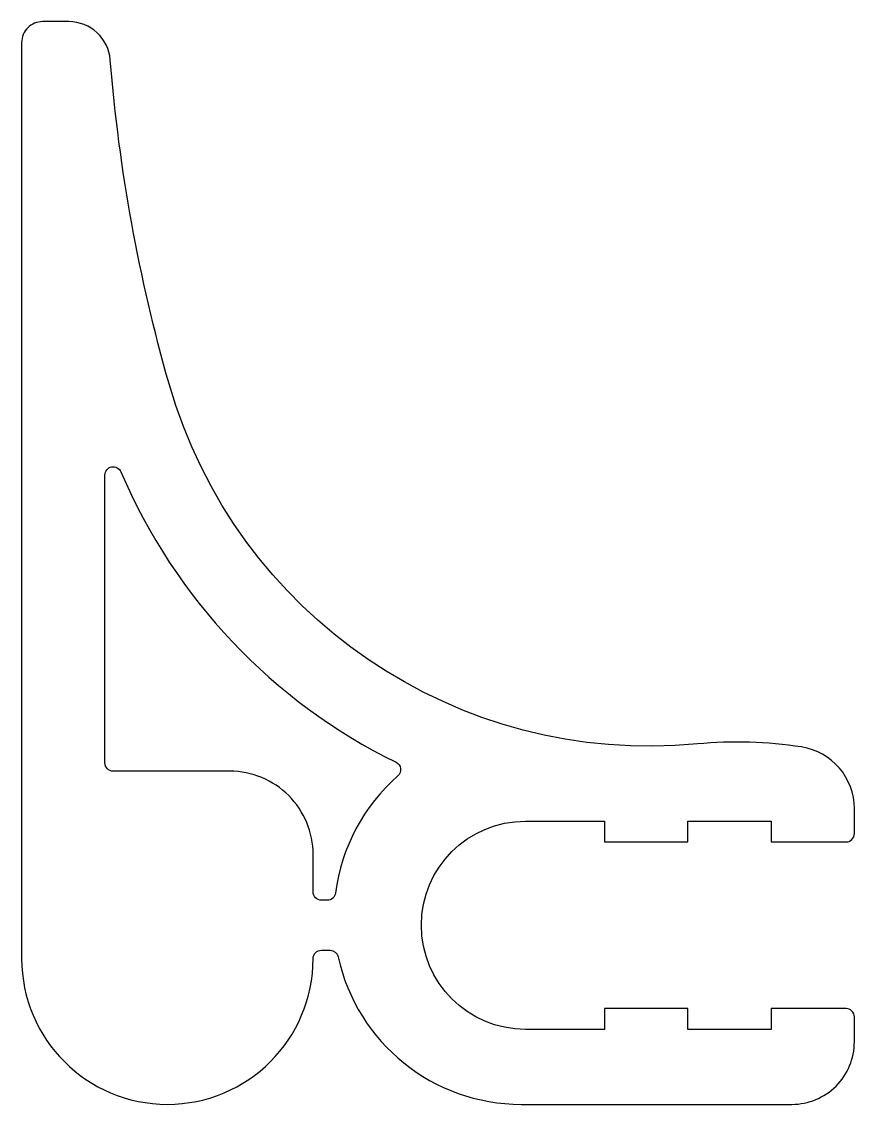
# Model space of a CAD drawing. Extents: x 144.6 to 164.6, y 232.9 to 258.9.
import ezdxf

# ---------------------------------------------------------------- set-up
doc = ezdxf.new("R2010")
doc.units = 0
doc.layers.get('0').update_dxf_attribs({"linetype": 'CONTINUOUS'})

msp = doc.modelspace()

# ---------------------------------------------------------------- linework, layer by layer
for points in [[(164.562, 234.952, 0.414214), (164.362, 235.152), (162.562, 235.152), (162.562, 234.652), (160.562, 234.652), (160.562, 235.152), (158.562, 235.152), (158.562, 234.652), (156.662, 234.652, -1), (156.662, 239.652), (158.562, 239.652), (158.562, 239.152), (160.562, 239.152), (160.562, 239.652), (162.562, 239.652), (162.562, 239.152), (164.362, 239.152, 0.414214), (164.562, 239.352), (164.562, 239.952, 0.369598), (163.293, 241.434, 0.062778), (160.793, 241.507, -0.361717), (148.104, 250.152, -0.049544), (146.691, 257.932, 0.390806), (145.695, 258.852), (145.062, 258.852, 0.414214), (144.562, 258.352), (144.562, 236.352, 1), (151.562, 236.352, -0.414214), (151.762, 236.552), (151.969, 236.552, -0.352722), (152.165, 236.394, 0.352722), (156.562, 232.852), (163.062, 232.852, 0.414214), (164.562, 234.352)], [(151.762, 237.752, -0.414214), (151.562, 237.952), (151.562, 238.852, 0.414214), (149.562, 240.852), (146.762, 240.852, -0.414214), (146.562, 241.052), (146.562, 247.964, -0.816463), (146.946, 248.042, 0.17968), (153.553, 241.067, -0.535153), (153.597, 240.737, 0.182888), (152.098, 237.926, -0.377199), (151.9, 237.752)]]:
    msp.add_lwpolyline(points, format="xyb", close=True)

doc.saveas('drawing.dxf')
